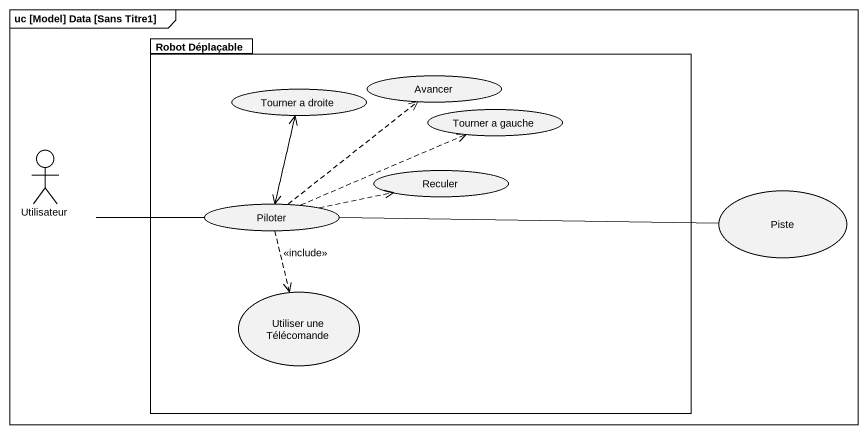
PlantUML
@startuml
mainframe uc [Model] Data [Sans Titre1]
package "Robot Déplaçable" as Robot_Déplaçable {
  usecase "Tourner a droite" as Tourner_a_droite
  usecase Avancer
  usecase "Tourner a gauche" as Tourner_a_gauche
  usecase Reculer
  usecase Piloter
  usecase "Utiliser une Télécomande" as Utiliser_une_Télécomande
}
actor Utilisateur
usecase Piste
Tourner_a_droite ..> Piloter
Utilisateur -right- Piloter
Piloter .up.> Tourner_a_droite
Piloter .up.> Avancer
Piloter .right.> Tourner_a_gauche
Piloter .right.> Reculer
Piloter -right- Piste
Piloter ..> Utiliser_une_Télécomande
Piloter ..> Utiliser_une_Télécomande : <<include>>
@enduml
